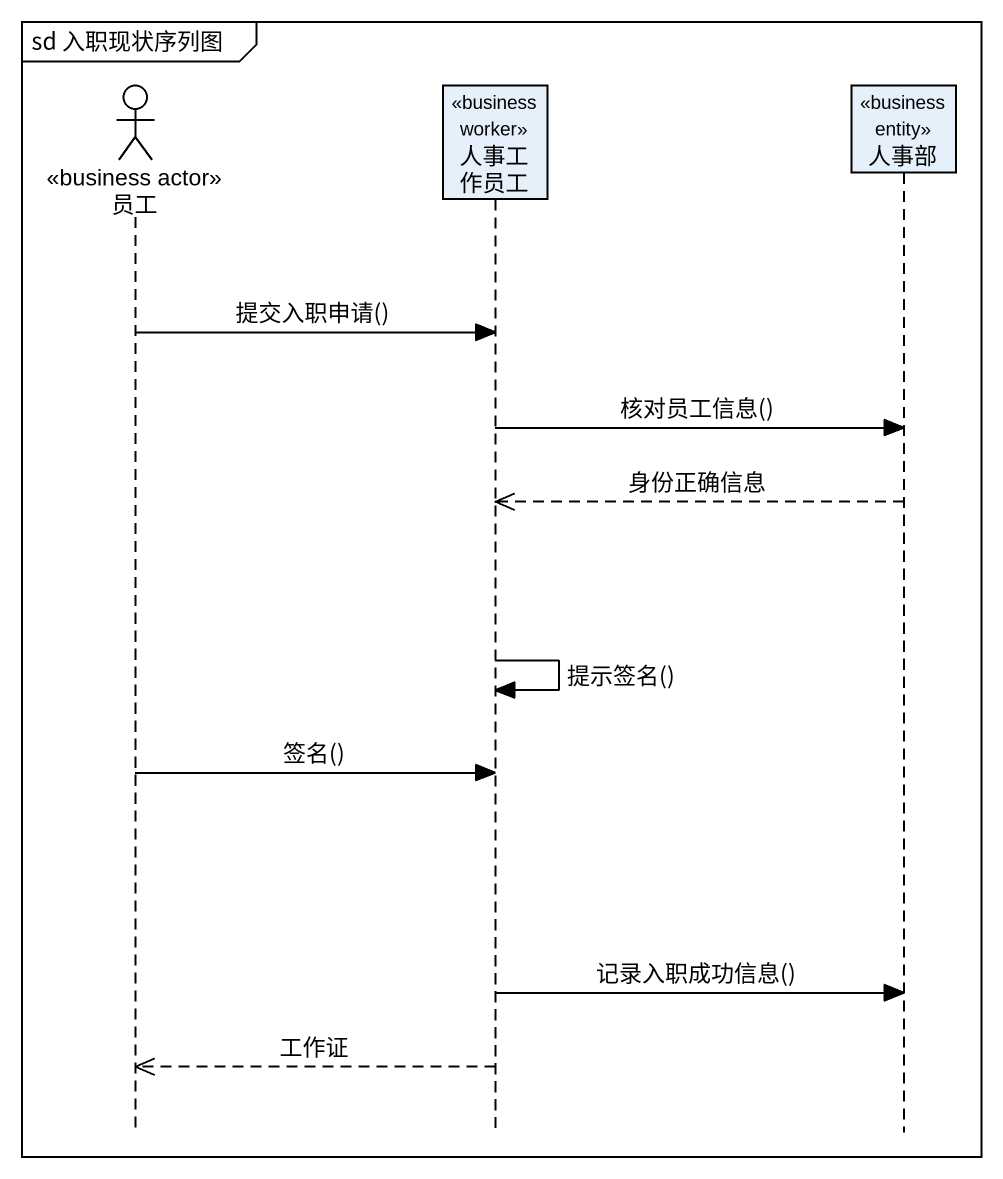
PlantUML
@startuml
mainframe sd 入职现状序列图
hide footbox
actor 员工 <<business actor>>
participant 人事工作员工 <<business worker>>
participant 人事部 <<business entity>>

员工 -> 人事工作员工 : 提交入职申请()
人事工作员工 -> 人事部 : 核对员工信息()
人事部 -->> 人事工作员工 : 身份正确信息
人事工作员工 -> 人事工作员工 : 提示签名()
员工 -> 人事工作员工 : 签名()
人事工作员工 -> 人事部 : 记录入职成功信息()
人事工作员工 -->> 员工 : 工作证
@enduml
